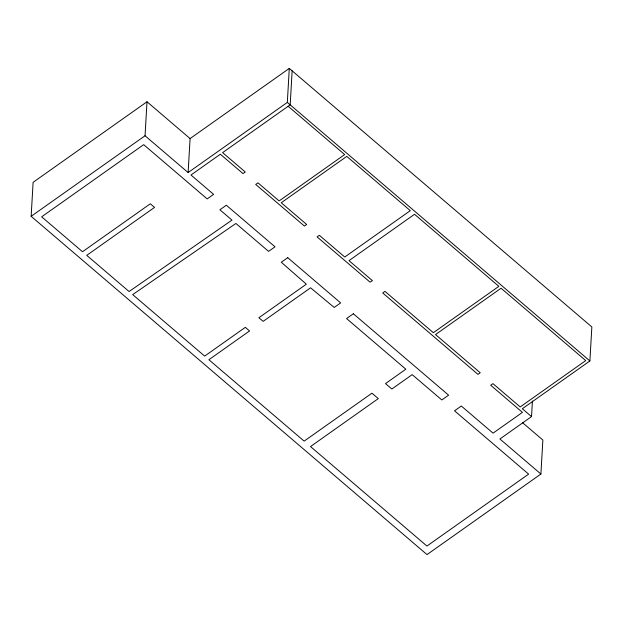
<?xml version="1.0" encoding="UTF-8"?>
<svg xmlns="http://www.w3.org/2000/svg" width="623" height="623" viewBox="0 0 623 623"><rect width="100%" height="100%" fill="white"/><g stroke="black" fill="none" stroke-linecap="round" stroke-linejoin="round"><path stroke-width="0.93" d="M522.354 422.519L542.867 440.04L540.904 474.033L427.012 554.595L31.15 216.313L33.112 182.321L147.005 101.759L190.085 138.579L188.123 172.571L145.042 135.759L147.005 101.759M188.123 172.571L287.328 102.406L289.29 68.405L591.85 326.958L589.888 360.951L522.323 408.743L531.528 416.608L499.895 438.989L540.904 474.033M292.14 70.851L290.186 104.843L222.613 152.635L245.267 171.987L243.009 173.591L220.355 154.231L190.981 175.008L213.627 194.368L207.186 198.924L143.679 144.653L41.655 216.82L82.509 251.731L150.307 203.783L154.535 207.397L86.745 255.352L129.086 291.533L231.99 220.114L219.888 209.78L226.328 205.224L275.023 246.825L268.583 251.381L235.907 223.462L132.683 294.601L204.656 356.107L245.33 327.34L249.566 330.953L208.892 359.728L304.149 441.131L371.947 393.183L378.293 398.611L310.503 446.559L426.934 546.052L528.623 474.126L454.525 410.814L461.308 406.017L493.066 433.149L522.44 412.371L490.683 385.24L492.949 383.643L520.205 406.936L585.737 360.585L501.063 288.223L435.532 334.574L480.24 372.788L477.981 374.384L382.724 292.981L384.983 291.385L433.335 332.698L498.867 286.346L414.529 214.281L348.997 260.632L372.429 280.654L370.023 282.126L317.099 236.904L319.358 235.307L344.76 257.011L410.292 210.66L346.785 156.389L281.253 202.74L306.656 224.451L304.398 226.048L255.71 184.439L257.969 182.843L279.135 200.933L344.667 154.582L288.153 106.284M531.528 416.608L532.424 401.072M31.15 216.313L145.042 135.759M190.085 138.579L289.29 68.405M287.328 102.406L589.888 360.951M287.725 257.681L281.285 262.236L306.345 284.181L258.888 317.746L263.124 321.367L310.581 287.803L334.201 307.458L340.641 302.903L287.725 257.681M353.342 313.758L346.567 318.555L405.838 369.205L385.505 383.589L391.851 389.017L412.192 374.633L441.824 399.958L448.607 395.161L353.342 313.758"/></g></svg>
